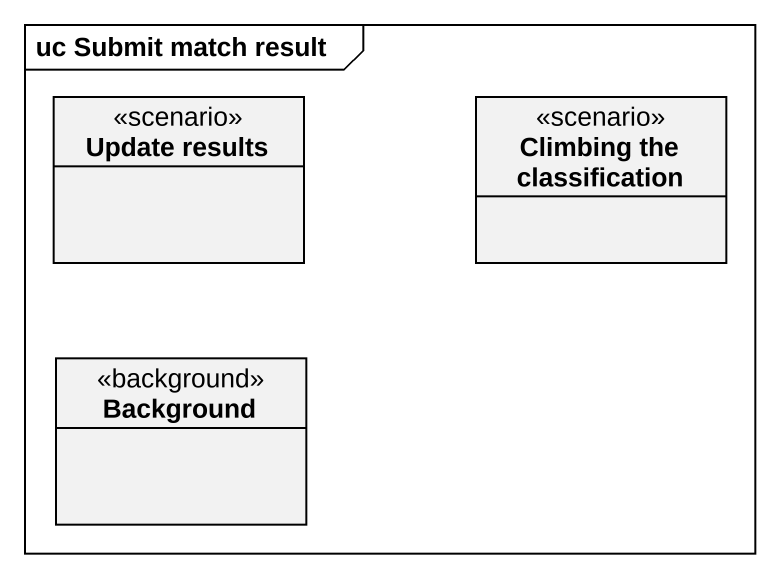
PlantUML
@startuml
mainframe uc Submit match result
hide circle
hide empty members
class "Update results" as Update_results <<scenario>>
class "Climbing the classification" as Climbing_the_classification <<scenario>>
class Background <<background>>
@enduml
